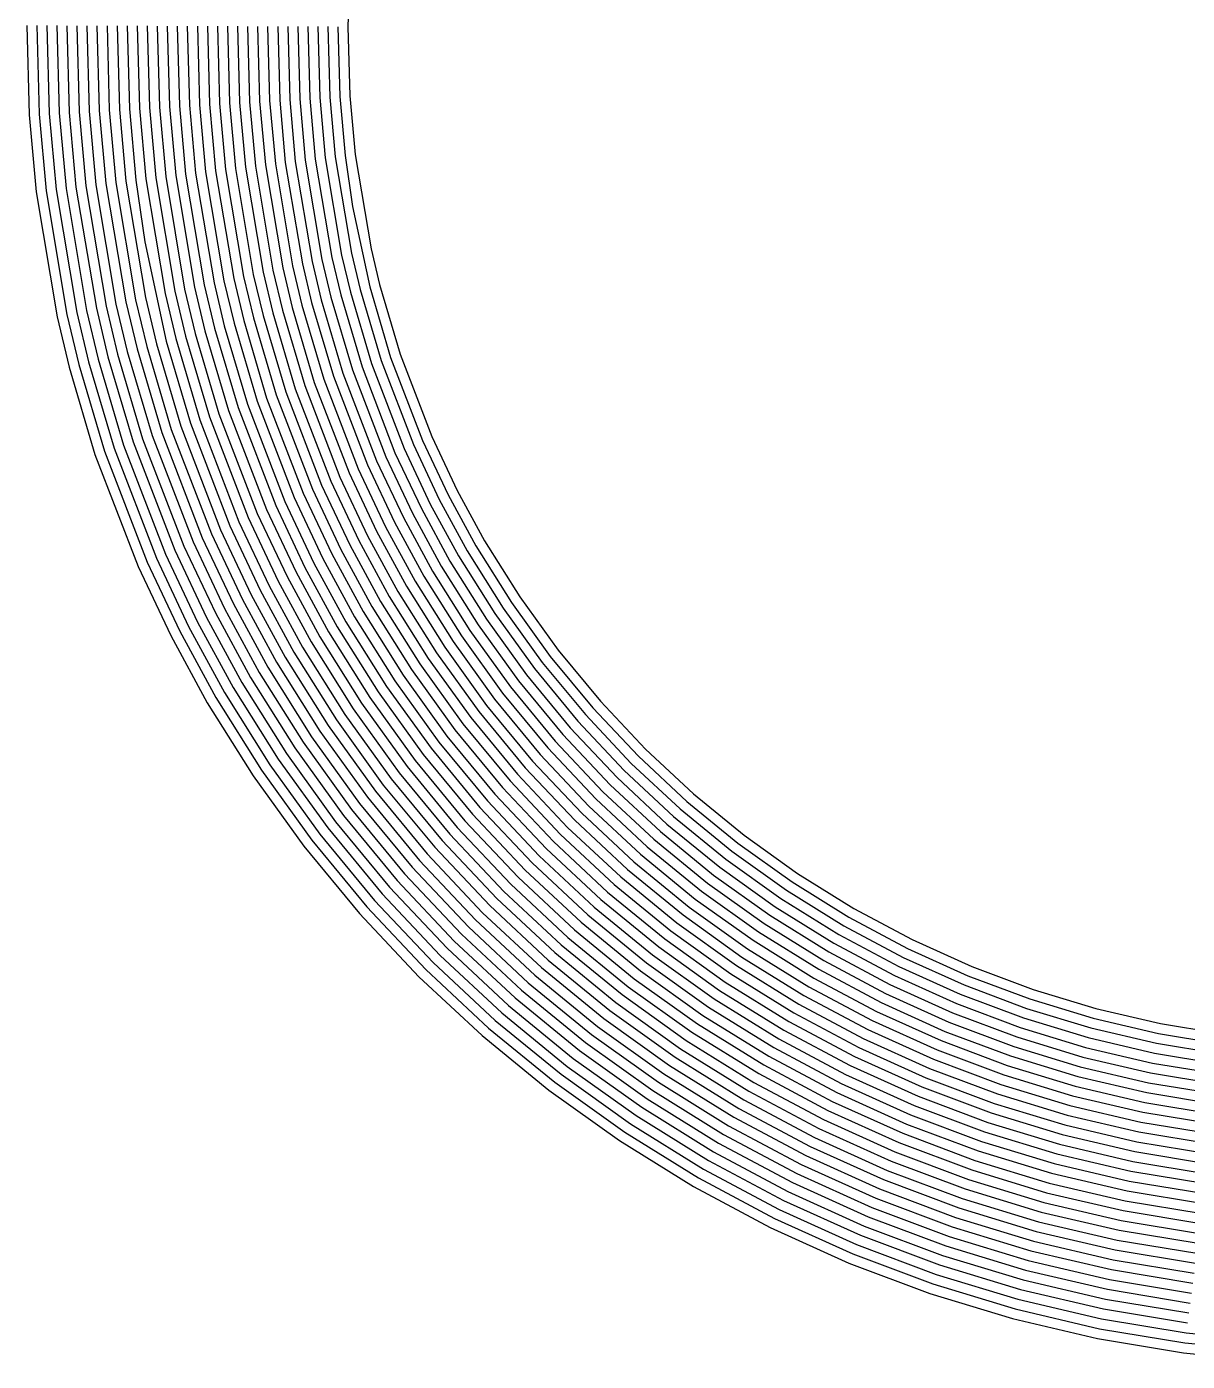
# Model space of a CAD drawing. Header units: metres. Extents: x -19 to 19, y -19.6 to 19.6.
# Drawn here: x 6.02 to 9.49, y 1.255 to 5.248 of the extents above; entities that cross this region are included whole.
import ezdxf

# ---------------------------------------------------------------- set-up
doc = ezdxf.new("R2010")
doc.units = ezdxf.units.M

msp = doc.modelspace()

# ---------------------------------------------------------------- linework, layer by layer
for p, q in [((6.986372, 5.416191, 0.624163), (6.980541, 5.247794, 0.629337)), ((6.020088, 5.251315, 0.629288), (6.027365, 4.984586, 0.637063)), ((6.050102, 5.251205, 0.62929), (6.057328, 4.986343, 0.637011)), ((6.080116, 5.251095, 0.629291), (6.087291, 4.9881, 0.636959)), ((6.110131, 5.250985, 0.629293), (6.117255, 4.989857, 0.636907)), ((6.140145, 5.250875, 0.629294), (6.147218, 4.991614, 0.636855)), ((6.170159, 5.250765, 0.629296), (6.177181, 4.993371, 0.636803)), ((6.200173, 5.250655, 0.629297), (6.207144, 4.995128, 0.63675)), ((6.230187, 5.250545, 0.629299), (6.237108, 4.996885, 0.636698)), ((6.260201, 5.250435, 0.6293), (6.267071, 4.998642, 0.636646)), ((6.290215, 5.250325, 0.629302), (6.297034, 5.000399, 0.636594)), ((6.32023, 5.250215, 0.629303), (6.326997, 5.002156, 0.636542)), ((6.350244, 5.250105, 0.629305), (6.35696, 5.003913, 0.63649)), ((6.380258, 5.249995, 0.629306), (6.386924, 5.00567, 0.636438)), ((6.410272, 5.249885, 0.629308), (6.416887, 5.007427, 0.636386)), ((6.440286, 5.249775, 0.629309), (6.44685, 5.009184, 0.636333)), ((6.4703, 5.249665, 0.629311), (6.476813, 5.010941, 0.636281)), ((6.500315, 5.249555, 0.629312), (6.506776, 5.012698, 0.636229)), ((6.530329, 5.249445, 0.629314), (6.53674, 5.014455, 0.636177)), ((6.560343, 5.249335, 0.629315), (6.566703, 5.016212, 0.636125)), ((6.590357, 5.249225, 0.629317), (6.596666, 5.017969, 0.636073)), ((6.620371, 5.249115, 0.629318), (6.626629, 5.019726, 0.636021)), ((6.650385, 5.249005, 0.62932), (6.656593, 5.021483, 0.635969)), ((6.680399, 5.248895, 0.629321), (6.686556, 5.02324, 0.635916)), ((6.710414, 5.248785, 0.629323), (6.716519, 5.024997, 0.635864)), ((6.740428, 5.248675, 0.629325), (6.746482, 5.026754, 0.635812)), ((6.770442, 5.248565, 0.629326), (6.776445, 5.028511, 0.63576)), ((6.800456, 5.248455, 0.629328), (6.806409, 5.030268, 0.635708)), ((6.83047, 5.248345, 0.629329), (6.836372, 5.032025, 0.635656)), ((6.860484, 5.248235, 0.629331), (6.866335, 5.033782, 0.635604)), ((6.890499, 5.248125, 0.629332), (6.896298, 5.035539, 0.635552)), ((6.920513, 5.248015, 0.629334), (6.926262, 5.037296, 0.635499)), ((6.950527, 5.247904, 0.629335), (6.956225, 5.039053, 0.635447)), ((6.980541, 5.247794, 0.629337), (6.986188, 5.04081, 0.635395)), ((6.836372, 5.032025, 0.635656), (6.852932, 4.848445, 0.640756)), ((6.866335, 5.033782, 0.635604), (6.882737, 4.851953, 0.640658)), ((6.896298, 5.035539, 0.635552), (6.912543, 4.85546, 0.64056)), ((6.926262, 5.037296, 0.635499), (6.942348, 4.858968, 0.640461)), ((6.956225, 5.039053, 0.635447), (6.972153, 4.862476, 0.640363)), ((6.986188, 5.04081, 0.635395), (7.001959, 4.865984, 0.640265)), ((6.147218, 4.991614, 0.636855), (6.167411, 4.767763, 0.643016)), ((6.177181, 4.993371, 0.636803), (6.197216, 4.771271, 0.642917)), ((6.207144, 4.995128, 0.63675), (6.227021, 4.774779, 0.642819)), ((6.237108, 4.996885, 0.636698), (6.256827, 4.778287, 0.642721)), ((6.267071, 4.998642, 0.636646), (6.286632, 4.781795, 0.642623)), ((6.297034, 5.000399, 0.636594), (6.316437, 4.785302, 0.642524)), ((6.326997, 5.002156, 0.636542), (6.346242, 4.78881, 0.642426)), ((6.35696, 5.003913, 0.63649), (6.376048, 4.792318, 0.642328)), ((6.386924, 5.00567, 0.636438), (6.405853, 4.795826, 0.64223)), ((6.416887, 5.007427, 0.636386), (6.435658, 4.799334, 0.642131)), ((6.44685, 5.009184, 0.636333), (6.465464, 4.802842, 0.642033)), ((6.476813, 5.010941, 0.636281), (6.495269, 4.80635, 0.641935)), ((6.506776, 5.012698, 0.636229), (6.525074, 4.809858, 0.641837)), ((6.53674, 5.014455, 0.636177), (6.554879, 4.813366, 0.641738)), ((6.566703, 5.016212, 0.636125), (6.584685, 4.816874, 0.64164)), ((6.596666, 5.017969, 0.636073), (6.61449, 4.820381, 0.641542)), ((6.626629, 5.019726, 0.636021), (6.644295, 4.823889, 0.641444)), ((6.656593, 5.021483, 0.635969), (6.674101, 4.827397, 0.641346)), ((6.686556, 5.02324, 0.635916), (6.703906, 4.830905, 0.641247)), ((6.716519, 5.024997, 0.635864), (6.733711, 4.834413, 0.641149)), ((6.746482, 5.026754, 0.635812), (6.763516, 4.837921, 0.641051)), ((6.776445, 5.028511, 0.63576), (6.793322, 4.841429, 0.640953)), ((6.806409, 5.030268, 0.635708), (6.823127, 4.844937, 0.640854)), ((6.027365, 4.984586, 0.637063), (6.04819, 4.753731, 0.643408)), ((6.057328, 4.986343, 0.637011), (6.077995, 4.757239, 0.64331)), ((6.087291, 4.9881, 0.636959), (6.1078, 4.760747, 0.643212)), ((6.117255, 4.989857, 0.636907), (6.137606, 4.764255, 0.643114)), ((6.733711, 4.834413, 0.641149), (6.785629, 4.525949, 0.649231)), ((6.763516, 4.837921, 0.641051), (6.814957, 4.532289, 0.649071)), ((6.793322, 4.841429, 0.640953), (6.844286, 4.538628, 0.64891)), ((6.823127, 4.844937, 0.640854), (6.873615, 4.544967, 0.64875)), ((6.852932, 4.848445, 0.640756), (6.902944, 4.551307, 0.648589)), ((6.882737, 4.851953, 0.640658), (6.932273, 4.557646, 0.648429)), ((6.912543, 4.85546, 0.64056), (6.961601, 4.563985, 0.648268)), ((6.942348, 4.858968, 0.640461), (6.99093, 4.570325, 0.648108)), ((6.972153, 4.862476, 0.640363), (6.994425, 4.709446, 0.644506)), ((7.001959, 4.865984, 0.640265), (7.049588, 4.583003, 0.647787)), ((6.376048, 4.792318, 0.642328), (6.433683, 4.449877, 0.651156)), ((6.405853, 4.795826, 0.64223), (6.463012, 4.456216, 0.650996)), ((6.435658, 4.799334, 0.642131), (6.492341, 4.462556, 0.650836)), ((6.465464, 4.802842, 0.642033), (6.52167, 4.468895, 0.650675)), ((6.495269, 4.80635, 0.641935), (6.550998, 4.475235, 0.650515)), ((6.525074, 4.809858, 0.641837), (6.580327, 4.481574, 0.650354)), ((6.554879, 4.813366, 0.641738), (6.609656, 4.487913, 0.650194)), ((6.584685, 4.816874, 0.64164), (6.638985, 4.494253, 0.650033)), ((6.61449, 4.820381, 0.641542), (6.668313, 4.500592, 0.649873)), ((6.644295, 4.823889, 0.641444), (6.697642, 4.506931, 0.649712)), ((6.674101, 4.827397, 0.641346), (6.726971, 4.513271, 0.649552)), ((6.703906, 4.830905, 0.641247), (6.7563, 4.51961, 0.649392)), ((6.04819, 4.753731, 0.643408), (6.111066, 4.380144, 0.652921)), ((6.077995, 4.757239, 0.64331), (6.140395, 4.386484, 0.652761)), ((6.1078, 4.760747, 0.643212), (6.169724, 4.392823, 0.652601)), ((6.137606, 4.764255, 0.643114), (6.199053, 4.399162, 0.65244)), ((6.167411, 4.767763, 0.643016), (6.228382, 4.405502, 0.65228)), ((6.197216, 4.771271, 0.642917), (6.25771, 4.411841, 0.652119)), ((6.227021, 4.774779, 0.642819), (6.287039, 4.41818, 0.651959)), ((6.256827, 4.778287, 0.642721), (6.316368, 4.42452, 0.651798)), ((6.286632, 4.781795, 0.642623), (6.345697, 4.430859, 0.651638)), ((6.316437, 4.785302, 0.642524), (6.375026, 4.437198, 0.651477)), ((6.346242, 4.78881, 0.642426), (6.373148, 4.603934, 0.647288)), ((6.994425, 4.709446, 0.644506), (7.045841, 4.469271, 0.650655)), ((6.373148, 4.603934, 0.647288), (6.436898, 4.306916, 0.654608)), ((6.932273, 4.557646, 0.648429), (6.958849, 4.446077, 0.65122)), ((6.961601, 4.563985, 0.648268), (6.987847, 4.453809, 0.651031)), ((6.99093, 4.570325, 0.648108), (7.016844, 4.46154, 0.650843)), ((7.049588, 4.583003, 0.647787), (7.074839, 4.477002, 0.650467)), ((6.726971, 4.513271, 0.649552), (6.755869, 4.391959, 0.652537)), ((6.7563, 4.51961, 0.649392), (6.784866, 4.39969, 0.652349)), ((6.785629, 4.525949, 0.649231), (6.813863, 4.407422, 0.652161)), ((6.814957, 4.532289, 0.649071), (6.84286, 4.415153, 0.651973)), ((6.844286, 4.538628, 0.64891), (6.871858, 4.422884, 0.651784)), ((6.873615, 4.544967, 0.64875), (6.900855, 4.430615, 0.651596)), ((6.902944, 4.551307, 0.648589), (6.929852, 4.438346, 0.651408)), ((6.550998, 4.475235, 0.650515), (6.581885, 4.345572, 0.653667)), ((6.580327, 4.481574, 0.650354), (6.610882, 4.353303, 0.653479)), ((6.609656, 4.487913, 0.650194), (6.639879, 4.361034, 0.65329)), ((6.638985, 4.494253, 0.650033), (6.668877, 4.368766, 0.653102)), ((6.668313, 4.500592, 0.649873), (6.697874, 4.376497, 0.652914)), ((6.697642, 4.506931, 0.649712), (6.726871, 4.384228, 0.652726)), ((7.074839, 4.477002, 0.650467), (7.136655, 4.267989, 0.655514)), ((6.375026, 4.437198, 0.651477), (6.407901, 4.299185, 0.654796)), ((6.433683, 4.449877, 0.651156), (6.465896, 4.314647, 0.65442)), ((6.463012, 4.456216, 0.650996), (6.494893, 4.322379, 0.654232)), ((6.492341, 4.462556, 0.650836), (6.52389, 4.33011, 0.654043)), ((6.52167, 4.468895, 0.650675), (6.552888, 4.337841, 0.653855)), ((6.929852, 4.438346, 0.651408), (6.994088, 4.221151, 0.656579)), ((6.958849, 4.446077, 0.65122), (7.022602, 4.230518, 0.656366)), ((6.987847, 4.453809, 0.651031), (7.051115, 4.239886, 0.656153)), ((7.016844, 4.46154, 0.650843), (7.079628, 4.249253, 0.65594)), ((7.045841, 4.469271, 0.650655), (7.108142, 4.258621, 0.655727)), ((6.169724, 4.392823, 0.652601), (6.20492, 4.245067, 0.656114)), ((6.199053, 4.399162, 0.65244), (6.233917, 4.252798, 0.655926)), ((6.228382, 4.405502, 0.65228), (6.262915, 4.260529, 0.655738)), ((6.25771, 4.411841, 0.652119), (6.291912, 4.26826, 0.655549)), ((6.287039, 4.41818, 0.651959), (6.320909, 4.275991, 0.655361)), ((6.316368, 4.42452, 0.651798), (6.349907, 4.283723, 0.655173)), ((6.345697, 4.430859, 0.651638), (6.378904, 4.291454, 0.654985)), ((6.784866, 4.39969, 0.652349), (6.851521, 4.174313, 0.657643)), ((6.813863, 4.407422, 0.652161), (6.880034, 4.183681, 0.65743)), ((6.84286, 4.415153, 0.651973), (6.908548, 4.193048, 0.657217)), ((6.871858, 4.422884, 0.651784), (6.937061, 4.202416, 0.657004)), ((6.900855, 4.430615, 0.651596), (6.965575, 4.211783, 0.656792)), ((6.111066, 4.380144, 0.652921), (6.146926, 4.229604, 0.656491)), ((6.140395, 4.386484, 0.652761), (6.175923, 4.237336, 0.656302)), ((6.610882, 4.353303, 0.653479), (6.68044, 4.118108, 0.65892)), ((6.639879, 4.361034, 0.65329), (6.708954, 4.127476, 0.658707)), ((6.668877, 4.368766, 0.653102), (6.737467, 4.136843, 0.658494)), ((6.697874, 4.376497, 0.652914), (6.765981, 4.146211, 0.658282)), ((6.726871, 4.384228, 0.652726), (6.794494, 4.155578, 0.658069)), ((6.755869, 4.391959, 0.652537), (6.823008, 4.164946, 0.657856)), ((6.465896, 4.314647, 0.65442), (6.537873, 4.071271, 0.659984)), ((6.494893, 4.322379, 0.654232), (6.566387, 4.080638, 0.659771)), ((6.52389, 4.33011, 0.654043), (6.5949, 4.090006, 0.659559)), ((6.552888, 4.337841, 0.653855), (6.623414, 4.099373, 0.659346)), ((6.581885, 4.345572, 0.653667), (6.651927, 4.108741, 0.659133)), ((6.320909, 4.275991, 0.655361), (6.395306, 4.024433, 0.661049)), ((6.349907, 4.283723, 0.655173), (6.42382, 4.0338, 0.660836)), ((6.378904, 4.291454, 0.654985), (6.452333, 4.043168, 0.660623)), ((6.407901, 4.299185, 0.654796), (6.480846, 4.052536, 0.66041)), ((6.436898, 4.306916, 0.654608), (6.50936, 4.061903, 0.660197)), ((6.175923, 4.237336, 0.656302), (6.252739, 3.977595, 0.662113)), ((6.20492, 4.245067, 0.656114), (6.281252, 3.986963, 0.6619)), ((6.233917, 4.252798, 0.655926), (6.309766, 3.99633, 0.661687)), ((6.262915, 4.260529, 0.655738), (6.338279, 4.005698, 0.661474)), ((6.291912, 4.26826, 0.655549), (6.366793, 4.015065, 0.661261)), ((7.051115, 4.239886, 0.656153), (7.148687, 3.985509, 0.661773)), ((7.079628, 4.249253, 0.65594), (7.176128, 3.997652, 0.661539)), ((7.108142, 4.258621, 0.655727), (7.20357, 4.009794, 0.661305)), ((7.136655, 4.267989, 0.655514), (7.231011, 4.021937, 0.661071)), ((6.146926, 4.229604, 0.656491), (6.224226, 3.968228, 0.662326)), ((6.908548, 4.193048, 0.657217), (7.011481, 3.924798, 0.663038)), ((6.937061, 4.202416, 0.657004), (7.038922, 3.936941, 0.662784)), ((6.965575, 4.211783, 0.656792), (7.066363, 3.949083, 0.66253)), ((6.994088, 4.221151, 0.656579), (7.093805, 3.961225, 0.662277)), ((7.022602, 4.230518, 0.656366), (7.121246, 3.973367, 0.662023)), ((6.794494, 4.155578, 0.658069), (6.901716, 3.87623, 0.664054)), ((6.823008, 4.164946, 0.657856), (6.929157, 3.888372, 0.6638)), ((6.851521, 4.174313, 0.657643), (6.956598, 3.900514, 0.663546)), ((6.880034, 4.183681, 0.65743), (6.98404, 3.912656, 0.663292)), ((6.68044, 4.118108, 0.65892), (6.791951, 3.827661, 0.665069)), ((6.708954, 4.127476, 0.658707), (6.819392, 3.839803, 0.664815)), ((6.737467, 4.136843, 0.658494), (6.846833, 3.851945, 0.664562)), ((6.765981, 4.146211, 0.658282), (6.874274, 3.864088, 0.664308)), ((6.566387, 4.080638, 0.659771), (6.682186, 3.779093, 0.666085)), ((6.5949, 4.090006, 0.659559), (6.709627, 3.791235, 0.665831)), ((6.623414, 4.099373, 0.659346), (6.737068, 3.803377, 0.665577)), ((6.651927, 4.108741, 0.659133), (6.764509, 3.815519, 0.665323)), ((6.42382, 4.0338, 0.660836), (6.544979, 3.718382, 0.667354)), ((6.452333, 4.043168, 0.660623), (6.57242, 3.730524, 0.6671)), ((6.480846, 4.052536, 0.66041), (6.599862, 3.742666, 0.666847)), ((6.50936, 4.061903, 0.660197), (6.627303, 3.754808, 0.666593)), ((6.537873, 4.071271, 0.659984), (6.654744, 3.76695, 0.666339)), ((6.309766, 3.99633, 0.661687), (6.435214, 3.669813, 0.66837)), ((6.338279, 4.005698, 0.661474), (6.462655, 3.681955, 0.668116)), ((6.366793, 4.015065, 0.661261), (6.490097, 3.694097, 0.667862)), ((6.395306, 4.024433, 0.661049), (6.517538, 3.70624, 0.667608)), ((7.176128, 3.997652, 0.661539), (7.253642, 3.833335, 0.665037)), ((7.20357, 4.009794, 0.661305), (7.280408, 3.84691, 0.664773)), ((7.231011, 4.021937, 0.661071), (7.307173, 3.860484, 0.664508)), ((6.224226, 3.968228, 0.662326), (6.35289, 3.633387, 0.669131)), ((6.252739, 3.977595, 0.662113), (6.380332, 3.645529, 0.668878)), ((6.281252, 3.986963, 0.6619), (6.407773, 3.657671, 0.668624)), ((7.093805, 3.961225, 0.662277), (7.173344, 3.792612, 0.665831)), ((7.121246, 3.973367, 0.662023), (7.20011, 3.806186, 0.665566)), ((7.148687, 3.985509, 0.661773), (7.226876, 3.819761, 0.665302)), ((7.011481, 3.924798, 0.663038), (7.093047, 3.751888, 0.666624)), ((7.038922, 3.936941, 0.662784), (7.119813, 3.765463, 0.66636)), ((7.066363, 3.949083, 0.66253), (7.146579, 3.779037, 0.666095)), ((6.901716, 3.87623, 0.664054), (6.985984, 3.697591, 0.667682)), ((6.929157, 3.888372, 0.6638), (7.01275, 3.711165, 0.667418)), ((6.956598, 3.900514, 0.663546), (7.039515, 3.72474, 0.667153)), ((6.98404, 3.912656, 0.663292), (7.066281, 3.738314, 0.666889)), ((6.819392, 3.839803, 0.664815), (6.905686, 3.656867, 0.668476)), ((6.846833, 3.851945, 0.664562), (6.932452, 3.670442, 0.668211)), ((6.874274, 3.864088, 0.664308), (6.959218, 3.684016, 0.667947)), ((7.253642, 3.833335, 0.665037), (7.337294, 3.679575, 0.668112)), ((7.280408, 3.84691, 0.664773), (7.363209, 3.694714, 0.667835)), ((7.307173, 3.860484, 0.664508), (7.389124, 3.709852, 0.667559)), ((6.737068, 3.803377, 0.665577), (6.825389, 3.616144, 0.669269)), ((6.764509, 3.815519, 0.665323), (6.852155, 3.629718, 0.669005)), ((6.791951, 3.827661, 0.665069), (6.878921, 3.643293, 0.66874)), ((7.20011, 3.806186, 0.665566), (7.285464, 3.649299, 0.668665)), ((7.226876, 3.819761, 0.665302), (7.311379, 3.664437, 0.668389)), ((6.627303, 3.754808, 0.666593), (6.718326, 3.561846, 0.670327)), ((6.654744, 3.76695, 0.666339), (6.745092, 3.57542, 0.670062)), ((6.682186, 3.779093, 0.666085), (6.771858, 3.588995, 0.669798)), ((6.709627, 3.791235, 0.665831), (6.798623, 3.602569, 0.669533)), ((7.119813, 3.765463, 0.66636), (7.207718, 3.603884, 0.669496)), ((7.146579, 3.779037, 0.666095), (7.233633, 3.619022, 0.669219)), ((7.173344, 3.792612, 0.665831), (7.259548, 3.634161, 0.668942)), ((6.544979, 3.718382, 0.667354), (6.638029, 3.521122, 0.67112)), ((6.57242, 3.730524, 0.6671), (6.664794, 3.534697, 0.670856)), ((6.599862, 3.742666, 0.666847), (6.69156, 3.548271, 0.670591)), ((7.039515, 3.72474, 0.667153), (7.129973, 3.558469, 0.670326)), ((7.066281, 3.738314, 0.666889), (7.155888, 3.573607, 0.670049)), ((7.093047, 3.751888, 0.666624), (7.181803, 3.588746, 0.669772)), ((6.462655, 3.681955, 0.668116), (6.557731, 3.480399, 0.671914)), ((6.490097, 3.694097, 0.667862), (6.584497, 3.493973, 0.671649)), ((6.517538, 3.70624, 0.667608), (6.611263, 3.507548, 0.671385)), ((6.959218, 3.684016, 0.667947), (7.052227, 3.513054, 0.671156)), ((6.985984, 3.697591, 0.667682), (7.078142, 3.528192, 0.670879)), ((7.01275, 3.711165, 0.667418), (7.104057, 3.543331, 0.670602)), ((7.337294, 3.679575, 0.668112), (7.444238, 3.508776, 0.671352)), ((7.363209, 3.694714, 0.667835), (7.469148, 3.525519, 0.671068)), ((7.389124, 3.709852, 0.667559), (7.494058, 3.542263, 0.670784)), ((6.35289, 3.633387, 0.669131), (6.450668, 3.426101, 0.672972)), ((6.380332, 3.645529, 0.668878), (6.477434, 3.439675, 0.672707)), ((6.407773, 3.657671, 0.668624), (6.5042, 3.45325, 0.672443)), ((6.435214, 3.669813, 0.66837), (6.530965, 3.466824, 0.672178)), ((6.878921, 3.643293, 0.66874), (6.974481, 3.467639, 0.671986)), ((6.905686, 3.656867, 0.668476), (7.000397, 3.482777, 0.671709)), ((6.932452, 3.670442, 0.668211), (7.026312, 3.497916, 0.671433)), ((7.259548, 3.634161, 0.668942), (7.369507, 3.458544, 0.672203)), ((7.285464, 3.649299, 0.668665), (7.394417, 3.475288, 0.671919)), ((7.311379, 3.664437, 0.668389), (7.419327, 3.492032, 0.671635)), ((6.798623, 3.602569, 0.669533), (6.896736, 3.422224, 0.672816)), ((6.825389, 3.616144, 0.669269), (6.922651, 3.437362, 0.672539)), ((6.852155, 3.629718, 0.669005), (6.948566, 3.452501, 0.672263)), ((7.207718, 3.603884, 0.669496), (7.319686, 3.425057, 0.67277)), ((7.233633, 3.619022, 0.669219), (7.344597, 3.441801, 0.672486)), ((6.718326, 3.561846, 0.670327), (6.81899, 3.376809, 0.673646)), ((6.745092, 3.57542, 0.670062), (6.844905, 3.391948, 0.673369)), ((6.771858, 3.588995, 0.669798), (6.870821, 3.407086, 0.673093)), ((7.129973, 3.558469, 0.670326), (7.244956, 3.374826, 0.673621)), ((7.155888, 3.573607, 0.670049), (7.269866, 3.391569, 0.673337)), ((7.181803, 3.588746, 0.669772), (7.294776, 3.408313, 0.673054)), ((6.638029, 3.521122, 0.67112), (6.741245, 3.331394, 0.674476)), ((6.664794, 3.534697, 0.670856), (6.76716, 3.346533, 0.6742)), ((6.69156, 3.548271, 0.670591), (6.793075, 3.361671, 0.673923)), ((7.078142, 3.528192, 0.670879), (7.195135, 3.341338, 0.674189)), ((7.104057, 3.543331, 0.670602), (7.220045, 3.358082, 0.673905)), ((7.469148, 3.525519, 0.671068), (7.585441, 3.364154, 0.673947)), ((7.494058, 3.542263, 0.670784), (7.609206, 3.382486, 0.673659)), ((6.557731, 3.480399, 0.671914), (6.663499, 3.285979, 0.675306)), ((6.584497, 3.493973, 0.671649), (6.689414, 3.301118, 0.67503)), ((6.611263, 3.507548, 0.671385), (6.71533, 3.316256, 0.674753)), ((7.000397, 3.482777, 0.671709), (7.120405, 3.291107, 0.67504)), ((7.026312, 3.497916, 0.671433), (7.145315, 3.307851, 0.674756)), ((7.052227, 3.513054, 0.671156), (7.170225, 3.324594, 0.674472)), ((7.394417, 3.475288, 0.671919), (7.514143, 3.309157, 0.674811)), ((7.419327, 3.492032, 0.671635), (7.537909, 3.327489, 0.674523)), ((7.444238, 3.508776, 0.671352), (7.561675, 3.345821, 0.674235)), ((6.477434, 3.439675, 0.672707), (6.585754, 3.240564, 0.676137)), ((6.5042, 3.45325, 0.672443), (6.611669, 3.255703, 0.67586)), ((6.530965, 3.466824, 0.672178), (6.637584, 3.270841, 0.675583)), ((6.922651, 3.437362, 0.672539), (7.045674, 3.240876, 0.675891)), ((6.948566, 3.452501, 0.672263), (7.070584, 3.257619, 0.675607)), ((6.974481, 3.467639, 0.671986), (7.095494, 3.274363, 0.675323)), ((7.344597, 3.441801, 0.672486), (7.466612, 3.272493, 0.675387)), ((7.369507, 3.458544, 0.672203), (7.490378, 3.290825, 0.675099)), ((6.450668, 3.426101, 0.672972), (6.559838, 3.225426, 0.676413)), ((6.870821, 3.407086, 0.673093), (6.995853, 3.207388, 0.676458)), ((6.896736, 3.422224, 0.672816), (7.020764, 3.224132, 0.676174)), ((7.294776, 3.408313, 0.673054), (7.41908, 3.235828, 0.675963)), ((7.319686, 3.425057, 0.67277), (7.442846, 3.254161, 0.675675)), ((6.793075, 3.361671, 0.673923), (6.921123, 3.157157, 0.677309)), ((6.81899, 3.376809, 0.673646), (6.946033, 3.173901, 0.677025)), ((6.844905, 3.391948, 0.673369), (6.970943, 3.190644, 0.676742)), ((7.220045, 3.358082, 0.673905), (7.347783, 3.180832, 0.676827)), ((7.244956, 3.374826, 0.673621), (7.371549, 3.199164, 0.676539)), ((7.269866, 3.391569, 0.673337), (7.395315, 3.217496, 0.676251)), ((7.585441, 3.364154, 0.673947), (7.712862, 3.209724, 0.676543)), ((7.609206, 3.382486, 0.673659), (7.735379, 3.22957, 0.676255)), ((6.71533, 3.316256, 0.674753), (6.846392, 3.106926, 0.67816)), ((6.741245, 3.331394, 0.674476), (6.871302, 3.123669, 0.677876)), ((6.76716, 3.346533, 0.6742), (6.896212, 3.140413, 0.677593)), ((7.170225, 3.324594, 0.674472), (7.300251, 3.144167, 0.677403)), ((7.195135, 3.341338, 0.674189), (7.324017, 3.1625, 0.677115)), ((7.537909, 3.327489, 0.674523), (7.667828, 3.170032, 0.677119)), ((7.561675, 3.345821, 0.674235), (7.690345, 3.189878, 0.676831)), ((6.663499, 3.285979, 0.675306), (6.796572, 3.073438, 0.678728)), ((6.689414, 3.301118, 0.67503), (6.821482, 3.090182, 0.678444)), ((7.095494, 3.274363, 0.675323), (7.228954, 3.089171, 0.678267)), ((7.120405, 3.291107, 0.67504), (7.25272, 3.107503, 0.677979)), ((7.145315, 3.307851, 0.674756), (7.276486, 3.125835, 0.677691)), ((7.490378, 3.290825, 0.675099), (7.622794, 3.130341, 0.677696)), ((7.514143, 3.309157, 0.674811), (7.645311, 3.150187, 0.677407)), ((6.585754, 3.240564, 0.676137), (6.721841, 3.023207, 0.679579)), ((6.611669, 3.255703, 0.67586), (6.746751, 3.039951, 0.679295)), ((6.637584, 3.270841, 0.675583), (6.771661, 3.056695, 0.679011)), ((7.045674, 3.240876, 0.675891), (7.181423, 3.052507, 0.678843)), ((7.070584, 3.257619, 0.675607), (7.205188, 3.070839, 0.678555)), ((7.41908, 3.235828, 0.675963), (7.555243, 3.070803, 0.67856)), ((7.442846, 3.254161, 0.675675), (7.57776, 3.090649, 0.678272)), ((7.466612, 3.272493, 0.675387), (7.600277, 3.110495, 0.677984)), ((6.559838, 3.225426, 0.676413), (6.696931, 3.006463, 0.679862)), ((6.995853, 3.207388, 0.676458), (7.133891, 3.015842, 0.67942)), ((7.020764, 3.224132, 0.676174), (7.157657, 3.034174, 0.679131)), ((7.371549, 3.199164, 0.676539), (7.510209, 3.031111, 0.679137)), ((7.395315, 3.217496, 0.676251), (7.532726, 3.050957, 0.678848)), ((7.712862, 3.209724, 0.676543), (7.849035, 3.065075, 0.678844)), ((7.735379, 3.22957, 0.676255), (7.870211, 3.086346, 0.678559)), ((6.921123, 3.157157, 0.677309), (7.062594, 2.960846, 0.680284)), ((6.946033, 3.173901, 0.677025), (7.08636, 2.979178, 0.679996)), ((6.970943, 3.190644, 0.676742), (7.110125, 2.99751, 0.679708)), ((7.324017, 3.1625, 0.677115), (7.465174, 2.991419, 0.679713)), ((7.347783, 3.180832, 0.676827), (7.487691, 3.011265, 0.679425)), ((7.667828, 3.170032, 0.677119), (7.806683, 3.022533, 0.679414)), ((7.690345, 3.189878, 0.676831), (7.827859, 3.043804, 0.679129)), ((6.871302, 3.123669, 0.677876), (7.015062, 2.924181, 0.68086)), ((6.896212, 3.140413, 0.677593), (7.038828, 2.942514, 0.680572)), ((7.276486, 3.125835, 0.677691), (7.42014, 2.951727, 0.68029)), ((7.300251, 3.144167, 0.677403), (7.442657, 2.971573, 0.680001)), ((7.622794, 3.130341, 0.677696), (7.76433, 2.979992, 0.679983)), ((7.645311, 3.150187, 0.677407), (7.785506, 3.001263, 0.679698)), ((6.821482, 3.090182, 0.678444), (6.967531, 2.887517, 0.681436)), ((6.846392, 3.106926, 0.67816), (6.991297, 2.905849, 0.681148)), ((7.228954, 3.089171, 0.678267), (7.375106, 2.912036, 0.680866)), ((7.25272, 3.107503, 0.677979), (7.397623, 2.931882, 0.680578)), ((7.57776, 3.090649, 0.678272), (7.721978, 2.937451, 0.680552)), ((7.600277, 3.110495, 0.677984), (7.743154, 2.958721, 0.680268)), ((7.870211, 3.086346, 0.678559), (8.013431, 2.952772, 0.680565)), ((6.746751, 3.039951, 0.679295), (6.896233, 2.832521, 0.6823)), ((6.771661, 3.056695, 0.679011), (6.919999, 2.850853, 0.682012)), ((6.796572, 3.073438, 0.678728), (6.943765, 2.869185, 0.681724)), ((7.181423, 3.052507, 0.678843), (7.330072, 2.872344, 0.681442)), ((7.205188, 3.070839, 0.678555), (7.352589, 2.89219, 0.681154)), ((7.532726, 3.050957, 0.678848), (7.679626, 2.894909, 0.681122)), ((7.555243, 3.070803, 0.67856), (7.700802, 2.91618, 0.680837)), ((7.827859, 3.043804, 0.679129), (7.97393, 2.907572, 0.681124)), ((7.849035, 3.065075, 0.678844), (7.993681, 2.930172, 0.680844)), ((6.696931, 3.006463, 0.679862), (6.848702, 2.795856, 0.682876)), ((6.721841, 3.023207, 0.679579), (6.872468, 2.814188, 0.682588)), ((7.110125, 2.99751, 0.679708), (7.262521, 2.812806, 0.682307)), ((7.133891, 3.015842, 0.67942), (7.285038, 2.832652, 0.682019)), ((7.157657, 3.034174, 0.679131), (7.307555, 2.852498, 0.681731)), ((7.487691, 3.011265, 0.679425), (7.637274, 2.852368, 0.681691)), ((7.510209, 3.031111, 0.679137), (7.65845, 2.873639, 0.681407)), ((7.785506, 3.001263, 0.679698), (7.934428, 2.862371, 0.681682)), ((7.806683, 3.022533, 0.679414), (7.954179, 2.884971, 0.681403)), ((7.062594, 2.960846, 0.680284), (7.217487, 2.773114, 0.682883)), ((7.08636, 2.979178, 0.679996), (7.240004, 2.79296, 0.682595)), ((7.442657, 2.971573, 0.680001), (7.594921, 2.809827, 0.682261)), ((7.465174, 2.991419, 0.679713), (7.616097, 2.831097, 0.681976)), ((7.743154, 2.958721, 0.680268), (7.894926, 2.817171, 0.682241)), ((7.76433, 2.979992, 0.679983), (7.914677, 2.839771, 0.681961)), ((7.015062, 2.924181, 0.68086), (7.172452, 2.733422, 0.68346)), ((7.038828, 2.942514, 0.680572), (7.194969, 2.753268, 0.683172)), ((7.397623, 2.931882, 0.680578), (7.552569, 2.767285, 0.68283)), ((7.42014, 2.951727, 0.68029), (7.573745, 2.788556, 0.682545)), ((7.700802, 2.91618, 0.680837), (7.855424, 2.77197, 0.682799)), ((7.721978, 2.937451, 0.680552), (7.875175, 2.79457, 0.68252)), ((7.993681, 2.930172, 0.680844), (8.146765, 2.804928, 0.682595)), ((8.013431, 2.952772, 0.680565), (8.165007, 2.828763, 0.682324)), ((6.967531, 2.887517, 0.681436), (7.127418, 2.693731, 0.684036)), ((6.991297, 2.905849, 0.681148), (7.149935, 2.713577, 0.683748)), ((7.352589, 2.89219, 0.681154), (7.510217, 2.724744, 0.6834)), ((7.375106, 2.912036, 0.680866), (7.531393, 2.746014, 0.683115)), ((7.679626, 2.894909, 0.681122), (7.835674, 2.74937, 0.683078)), ((7.954179, 2.884971, 0.681403), (8.11028, 2.757259, 0.683139)), ((7.97393, 2.907572, 0.681124), (8.128522, 2.781094, 0.682867)), ((6.919999, 2.850853, 0.682012), (7.082384, 2.654039, 0.684613)), ((6.943765, 2.869185, 0.681724), (7.104901, 2.673885, 0.684325)), ((7.307555, 2.852498, 0.681731), (7.467865, 2.682202, 0.683969)), ((7.330072, 2.872344, 0.681442), (7.489041, 2.703473, 0.683684)), ((7.637274, 2.852368, 0.681691), (7.796172, 2.704169, 0.683637)), ((7.65845, 2.873639, 0.681407), (7.815923, 2.72677, 0.683358)), ((7.914677, 2.839771, 0.681961), (8.073795, 2.70959, 0.683682)), ((7.934428, 2.862371, 0.681682), (8.092037, 2.733425, 0.68341)), ((6.848702, 2.795856, 0.682876), (7.014833, 2.594501, 0.685477)), ((6.872468, 2.814188, 0.682588), (7.03735, 2.614347, 0.685189)), ((6.896233, 2.832521, 0.6823), (7.059867, 2.634193, 0.684901)), ((7.262521, 2.812806, 0.682307), (7.425512, 2.639661, 0.684538)), ((7.285038, 2.832652, 0.682019), (7.446688, 2.660932, 0.684254)), ((7.594921, 2.809827, 0.682261), (7.75667, 2.658969, 0.684195)), ((7.616097, 2.831097, 0.681976), (7.776421, 2.681569, 0.683916)), ((7.894926, 2.817171, 0.682241), (8.055552, 2.685755, 0.683953)), ((8.146765, 2.804928, 0.682595), (8.308348, 2.689404, 0.684121)), ((8.165007, 2.828763, 0.682324), (8.324999, 2.714376, 0.683859)), ((7.217487, 2.773114, 0.682883), (7.38316, 2.59712, 0.685108)), ((7.240004, 2.79296, 0.682595), (7.404336, 2.61839, 0.684823)), ((7.552569, 2.767285, 0.68283), (7.717168, 2.613768, 0.684754)), ((7.573745, 2.788556, 0.682545), (7.736919, 2.636368, 0.684475)), ((7.855424, 2.77197, 0.682799), (8.019067, 2.638086, 0.684497)), ((7.875175, 2.79457, 0.68252), (8.03731, 2.661921, 0.684225)), ((8.11028, 2.757259, 0.683139), (8.275046, 2.639458, 0.684646)), ((8.128522, 2.781094, 0.682867), (8.291697, 2.664431, 0.684384)), ((7.172452, 2.733422, 0.68346), (7.340808, 2.554578, 0.685677)), ((7.194969, 2.753268, 0.683172), (7.361984, 2.575849, 0.685393)), ((7.510217, 2.724744, 0.6834), (7.677667, 2.568568, 0.685312)), ((7.531393, 2.746014, 0.683115), (7.697417, 2.591168, 0.685033)), ((7.815923, 2.72677, 0.683358), (7.982582, 2.590417, 0.68504)), ((7.835674, 2.74937, 0.683078), (8.000825, 2.614252, 0.684768)), ((8.092037, 2.733425, 0.68341), (8.258395, 2.614485, 0.684908)), ((7.127418, 2.693731, 0.684036), (7.298456, 2.512037, 0.686247)), ((7.149935, 2.713577, 0.683748), (7.319632, 2.533307, 0.685962)), ((7.467865, 2.682202, 0.683969), (7.638165, 2.523367, 0.685871)), ((7.489041, 2.703473, 0.683684), (7.657916, 2.545967, 0.685592)), ((7.776421, 2.681569, 0.683916), (7.946097, 2.542748, 0.685583)), ((7.796172, 2.704169, 0.683637), (7.96434, 2.566582, 0.685311)), ((8.055552, 2.685755, 0.683953), (8.225094, 2.564539, 0.685432)), ((8.073795, 2.70959, 0.683682), (8.241745, 2.589512, 0.68517)), ((8.308348, 2.689404, 0.684121), (8.478468, 2.583855, 0.68544)), ((8.324999, 2.714376, 0.683859), (8.493451, 2.609863, 0.685188)), ((7.082384, 2.654039, 0.684613), (7.256103, 2.469495, 0.686816)), ((7.104901, 2.673885, 0.684325), (7.277279, 2.490766, 0.686531)), ((7.425512, 2.639661, 0.684538), (7.598663, 2.478167, 0.686429)), ((7.446688, 2.660932, 0.684254), (7.618414, 2.500767, 0.68615)), ((7.736919, 2.636368, 0.684475), (7.909612, 2.495079, 0.686126)), ((7.75667, 2.658969, 0.684195), (7.927854, 2.518913, 0.685854)), ((8.019067, 2.638086, 0.684497), (8.191792, 2.514593, 0.685957)), ((8.03731, 2.661921, 0.684225), (8.208443, 2.539566, 0.685695)), ((8.275046, 2.639458, 0.684646), (8.448502, 2.531839, 0.685943)), ((8.291697, 2.664431, 0.684384), (8.463485, 2.557847, 0.685692)), ((7.03735, 2.614347, 0.685189), (7.213751, 2.426954, 0.687386)), ((7.059867, 2.634193, 0.684901), (7.234927, 2.448225, 0.687101)), ((7.38316, 2.59712, 0.685108), (7.559161, 2.432966, 0.686988)), ((7.404336, 2.61839, 0.684823), (7.578912, 2.455566, 0.686709)), ((7.717168, 2.613768, 0.684754), (7.891369, 2.471244, 0.686398)), ((8.000825, 2.614252, 0.684768), (8.175141, 2.48962, 0.686219)), ((8.258395, 2.614485, 0.684908), (8.433519, 2.505832, 0.686195)), ((8.493451, 2.609863, 0.685188), (8.667258, 2.517175, 0.686292)), ((7.014833, 2.594501, 0.685477), (7.192575, 2.405683, 0.68767)), ((7.361984, 2.575849, 0.685393), (7.53941, 2.410366, 0.687267)), ((7.677667, 2.568568, 0.685312), (7.854884, 2.423575, 0.686941)), ((7.697417, 2.591168, 0.685033), (7.873127, 2.447409, 0.686669)), ((7.96434, 2.566582, 0.685311), (8.14184, 2.439675, 0.686743)), ((7.982582, 2.590417, 0.68504), (8.158491, 2.464648, 0.686481)), ((8.225094, 2.564539, 0.685432), (8.403552, 2.453816, 0.686698)), ((8.241745, 2.589512, 0.68517), (8.418536, 2.479824, 0.686447)), ((8.463485, 2.557847, 0.685692), (8.640747, 2.463317, 0.686775)), ((8.478468, 2.583855, 0.68544), (8.654003, 2.490246, 0.686533)), ((7.319632, 2.533307, 0.685962), (7.499909, 2.365165, 0.687826)), ((7.340808, 2.554578, 0.685677), (7.519659, 2.387766, 0.687546)), ((7.638165, 2.523367, 0.685871), (7.818399, 2.375906, 0.687484)), ((7.657916, 2.545967, 0.685592), (7.836642, 2.39974, 0.687212)), ((7.927854, 2.518913, 0.685854), (8.108538, 2.389729, 0.687268)), ((7.946097, 2.542748, 0.685583), (8.125189, 2.414702, 0.687006)), ((8.208443, 2.539566, 0.685695), (8.388569, 2.427808, 0.68695)), ((8.448502, 2.531839, 0.685943), (8.627492, 2.436387, 0.687016)), ((8.667258, 2.517175, 0.686292), (8.84576, 2.436425, 0.68721)), ((7.277279, 2.490766, 0.686531), (7.460407, 2.319965, 0.688384)), ((7.298456, 2.512037, 0.686247), (7.480158, 2.342565, 0.688105)), ((7.598663, 2.478167, 0.686429), (7.781914, 2.328236, 0.688027)), ((7.618414, 2.500767, 0.68615), (7.800157, 2.352071, 0.687756)), ((7.909612, 2.495079, 0.686126), (8.091887, 2.364756, 0.68753)), ((8.175141, 2.48962, 0.686219), (8.358603, 2.375793, 0.687454)), ((8.191792, 2.514593, 0.685957), (8.373586, 2.4018, 0.687202)), ((8.418536, 2.479824, 0.686447), (8.600981, 2.382529, 0.687499)), ((8.433519, 2.505832, 0.686195), (8.614236, 2.409458, 0.687257)), ((8.654003, 2.490246, 0.686533), (8.834282, 2.408692, 0.687441)), ((7.234927, 2.448225, 0.687101), (7.420905, 2.274764, 0.688943)), ((7.256103, 2.469495, 0.686816), (7.440656, 2.297364, 0.688663)), ((7.578912, 2.455566, 0.686709), (7.763672, 2.304402, 0.688299)), ((7.873127, 2.447409, 0.686669), (8.058586, 2.31481, 0.688055)), ((7.891369, 2.471244, 0.686398), (8.075237, 2.339783, 0.687792)), ((8.14184, 2.439675, 0.686743), (8.328637, 2.323777, 0.687957)), ((8.158491, 2.464648, 0.686481), (8.34362, 2.349785, 0.687705)), ((8.403552, 2.453816, 0.686698), (8.587726, 2.355599, 0.68774)), ((8.627492, 2.436387, 0.687016), (8.811325, 2.353225, 0.687903)), ((8.640747, 2.463317, 0.686775), (8.822804, 2.380959, 0.687672)), ((8.84576, 2.436425, 0.68721), (9.028976, 2.367475, 0.68796)), ((7.192575, 2.405683, 0.68767), (7.381403, 2.229564, 0.689501)), ((7.213751, 2.426954, 0.687386), (7.401154, 2.252164, 0.689222)), ((7.53941, 2.410366, 0.687267), (7.727187, 2.256733, 0.688842)), ((7.559161, 2.432966, 0.686988), (7.745429, 2.280567, 0.68857)), ((7.836642, 2.39974, 0.687212), (8.025284, 2.264865, 0.688579)), ((7.854884, 2.423575, 0.686941), (8.041935, 2.289837, 0.688317)), ((8.125189, 2.414702, 0.687006), (8.313653, 2.297769, 0.688209)), ((8.373586, 2.4018, 0.687202), (8.561215, 2.301741, 0.688223)), ((8.388569, 2.427808, 0.68695), (8.57447, 2.32867, 0.687982)), ((8.614236, 2.409458, 0.687257), (8.799847, 2.325492, 0.688134)), ((8.834282, 2.408692, 0.687441), (9.019321, 2.339055, 0.688181)), ((7.499909, 2.365165, 0.687826), (7.690701, 2.209063, 0.689385)), ((7.519659, 2.387766, 0.687546), (7.708944, 2.232898, 0.689113)), ((7.818399, 2.375906, 0.687484), (8.008634, 2.239892, 0.688841)), ((8.091887, 2.364756, 0.68753), (8.283687, 2.245754, 0.688712)), ((8.108538, 2.389729, 0.687268), (8.29867, 2.271762, 0.68846)), ((8.358603, 2.375793, 0.687454), (8.547959, 2.274811, 0.688465)), ((8.600981, 2.382529, 0.687499), (8.788369, 2.297758, 0.688366)), ((8.822804, 2.380959, 0.687672), (9.009667, 2.310635, 0.688403)), ((9.028976, 2.367475, 0.68796), (9.216924, 2.310376, 0.688557)), ((7.460407, 2.319965, 0.688384), (7.654216, 2.161394, 0.689928)), ((7.480158, 2.342565, 0.688105), (7.672459, 2.185229, 0.689657)), ((7.781914, 2.328236, 0.688027), (7.975332, 2.189946, 0.689366)), ((7.800157, 2.352071, 0.687756), (7.991983, 2.214919, 0.689103)), ((8.075237, 2.339783, 0.687792), (8.268704, 2.219746, 0.688964)), ((8.328637, 2.323777, 0.687957), (8.521448, 2.220953, 0.688948)), ((8.34362, 2.349785, 0.687705), (8.534704, 2.247882, 0.688706)), ((8.57447, 2.32867, 0.687982), (8.765412, 2.242291, 0.688828)), ((8.587726, 2.355599, 0.68774), (8.77689, 2.270025, 0.688597)), ((8.799847, 2.325492, 0.688134), (8.990359, 2.253795, 0.688846)), ((8.811325, 2.353225, 0.687903), (9.000013, 2.282215, 0.688625)), ((9.019321, 2.339055, 0.688181), (9.209141, 2.281387, 0.68877)), ((7.440656, 2.297364, 0.688663), (7.635974, 2.13756, 0.6902)), ((7.745429, 2.280567, 0.68857), (7.94203, 2.14, 0.68989)), ((7.763672, 2.304402, 0.688299), (7.958681, 2.164973, 0.689628)), ((8.041935, 2.289837, 0.688317), (8.238738, 2.167731, 0.689467)), ((8.058586, 2.31481, 0.688055), (8.253721, 2.193738, 0.689216)), ((8.313653, 2.297769, 0.688209), (8.508193, 2.194023, 0.689189)), ((8.561215, 2.301741, 0.688223), (8.753934, 2.214558, 0.689059)), ((8.788369, 2.297758, 0.688366), (8.980705, 2.225375, 0.689068)), ((9.000013, 2.282215, 0.688625), (9.193575, 2.22341, 0.689196)), ((9.009667, 2.310635, 0.688403), (9.201358, 2.252398, 0.688983)), ((9.209141, 2.281387, 0.68877), (9.403922, 2.235863, 0.689211)), ((9.216924, 2.310376, 0.688557), (9.409792, 2.265298, 0.689005)), ((7.401154, 2.252164, 0.689222), (7.599489, 2.089891, 0.690743)), ((7.420905, 2.274764, 0.688943), (7.617731, 2.113725, 0.690471)), ((7.727187, 2.256733, 0.688842), (7.92538, 2.115027, 0.690152)), ((8.008634, 2.239892, 0.688841), (8.208771, 2.115715, 0.689971)), ((8.025284, 2.264865, 0.688579), (8.223754, 2.141723, 0.689719)), ((8.283687, 2.245754, 0.688712), (8.481682, 2.140165, 0.689672)), ((8.29867, 2.271762, 0.68846), (8.494938, 2.167094, 0.689431)), ((8.534704, 2.247882, 0.688706), (8.730977, 2.159091, 0.689522)), ((8.547959, 2.274811, 0.688465), (8.742455, 2.186825, 0.689291)), ((8.765412, 2.242291, 0.688828), (8.961396, 2.168535, 0.689511)), ((8.77689, 2.270025, 0.688597), (8.97105, 2.196955, 0.689289)), ((8.990359, 2.253795, 0.688846), (9.185793, 2.194421, 0.689409)), ((9.201358, 2.252398, 0.688983), (9.398052, 2.206427, 0.689418)), ((9.409792, 2.265298, 0.689005), (9.604978, 2.232987, 0.689317)), ((7.381403, 2.229564, 0.689501), (7.581246, 2.066056, 0.691015)), ((7.690701, 2.209063, 0.689385), (7.892078, 2.065081, 0.690677)), ((7.708944, 2.232898, 0.689113), (7.908729, 2.090054, 0.690414)), ((7.991983, 2.214919, 0.689103), (8.193788, 2.089707, 0.690222)), ((8.268704, 2.219746, 0.688964), (8.468427, 2.113235, 0.689913)), ((8.521448, 2.220953, 0.688948), (8.719499, 2.131358, 0.689753)), ((8.753934, 2.214558, 0.689059), (8.951742, 2.140115, 0.689733)), ((8.97105, 2.196955, 0.689289), (9.170227, 2.136443, 0.689835)), ((8.980705, 2.225375, 0.689068), (9.17801, 2.165432, 0.689622)), ((9.193575, 2.22341, 0.689196), (9.392182, 2.176991, 0.689624)), ((9.398052, 2.206427, 0.689418), (9.597118, 2.173473, 0.689719)), ((9.403922, 2.235863, 0.689211), (9.601048, 2.20323, 0.689518)), ((7.654216, 2.161394, 0.689928), (7.858776, 2.015136, 0.691201)), ((7.672459, 2.185229, 0.689657), (7.875427, 2.040109, 0.690939)), ((7.958681, 2.164973, 0.689628), (8.163822, 2.037692, 0.690726)), ((7.975332, 2.189946, 0.689366), (8.178805, 2.063699, 0.690474)), ((8.238738, 2.167731, 0.689467), (8.441916, 2.059377, 0.690396)), ((8.253721, 2.193738, 0.689216), (8.455171, 2.086306, 0.690155)), ((8.494938, 2.167094, 0.689431), (8.696542, 2.075891, 0.690215)), ((8.508193, 2.194023, 0.689189), (8.70802, 2.103624, 0.689984)), ((8.730977, 2.159091, 0.689522), (8.932434, 2.083275, 0.690176)), ((8.742455, 2.186825, 0.689291), (8.942088, 2.111695, 0.689954)), ((8.961396, 2.168535, 0.689511), (9.162444, 2.107455, 0.690049)), ((9.17801, 2.165432, 0.689622), (9.380442, 2.118119, 0.690036)), ((9.185793, 2.194421, 0.689409), (9.386312, 2.147555, 0.68983)), ((9.392182, 2.176991, 0.689624), (9.593188, 2.143716, 0.689919)), ((7.635974, 2.13756, 0.6902), (7.842126, 1.990163, 0.691463)), ((7.94203, 2.14, 0.68989), (8.148838, 2.011684, 0.690978)), ((8.223754, 2.141723, 0.689719), (8.42866, 2.032447, 0.690638)), ((8.481682, 2.140165, 0.689672), (8.685063, 2.048158, 0.690447)), ((8.719499, 2.131358, 0.689753), (8.922779, 2.054855, 0.690398)), ((8.951742, 2.140115, 0.689733), (9.154662, 2.078466, 0.690262)), ((9.170227, 2.136443, 0.689835), (9.374571, 2.088684, 0.690242)), ((9.380442, 2.118119, 0.690036), (9.585329, 2.084202, 0.690321)), ((9.386312, 2.147555, 0.68983), (9.589259, 2.113959, 0.69012)), ((7.599489, 2.089891, 0.690743), (7.808824, 1.940217, 0.691988)), ((7.617731, 2.113725, 0.690471), (7.825475, 1.96519, 0.691725)), ((7.908729, 2.090054, 0.690414), (8.118872, 1.959668, 0.691481)), ((7.92538, 2.115027, 0.690152), (8.133855, 1.985676, 0.691229)), ((8.193788, 2.089707, 0.690222), (8.40215, 1.978588, 0.691121)), ((8.208771, 2.115715, 0.689971), (8.415405, 2.005518, 0.690879)), ((8.455171, 2.086306, 0.690155), (8.662107, 1.992691, 0.690909)), ((8.468427, 2.113235, 0.689913), (8.673585, 2.020424, 0.690678)), ((8.70802, 2.103624, 0.689984), (8.913125, 2.026435, 0.690619)), ((8.932434, 2.083275, 0.690176), (9.139096, 2.020489, 0.690688)), ((8.942088, 2.111695, 0.689954), (9.146879, 2.049477, 0.690475)), ((9.154662, 2.078466, 0.690262), (9.362831, 2.029812, 0.690654)), ((9.162444, 2.107455, 0.690049), (9.368701, 2.059248, 0.690448)), ((9.374571, 2.088684, 0.690242), (9.581399, 2.054445, 0.690522)), ((7.581246, 2.066056, 0.691015), (7.792173, 1.915244, 0.69225)), ((7.875427, 2.040109, 0.690939), (8.088906, 1.907653, 0.691984)), ((7.892078, 2.065081, 0.690677), (8.103889, 1.933661, 0.691733)), ((8.163822, 2.037692, 0.690726), (8.375639, 1.92473, 0.691604)), ((8.178805, 2.063699, 0.690474), (8.388894, 1.951659, 0.691362)), ((8.441916, 2.059377, 0.690396), (8.650628, 1.964957, 0.69114)), ((8.685063, 2.048158, 0.690447), (8.893817, 1.969595, 0.691062)), ((8.696542, 2.075891, 0.690215), (8.903471, 1.998015, 0.690841)), ((8.922779, 2.054855, 0.690398), (9.131313, 1.9915, 0.690901)), ((9.146879, 2.049477, 0.690475), (9.356961, 2.000376, 0.690861)), ((9.368701, 2.059248, 0.690448), (9.577469, 2.024688, 0.690723)), ((7.858776, 2.015136, 0.691201), (8.073923, 1.881645, 0.692236)), ((8.148838, 2.011684, 0.690978), (8.362383, 1.8978, 0.691845)), ((8.415405, 2.005518, 0.690879), (8.627672, 1.909491, 0.691603)), ((8.42866, 2.032447, 0.690638), (8.63915, 1.937224, 0.691372)), ((8.673585, 2.020424, 0.690678), (8.884162, 1.941175, 0.691284)), ((8.903471, 1.998015, 0.690841), (9.115748, 1.933523, 0.691327)), ((8.913125, 2.026435, 0.690619), (9.123531, 1.962511, 0.691114)), ((9.139096, 2.020489, 0.690688), (9.351091, 1.97094, 0.691067)), ((9.356961, 2.000376, 0.690861), (9.56961, 1.965174, 0.691124)), ((9.362831, 2.029812, 0.690654), (9.57354, 1.994931, 0.690924)), ((7.825475, 1.96519, 0.691725), (8.043956, 1.82963, 0.69274)), ((7.842126, 1.990163, 0.691463), (8.058939, 1.855637, 0.692488)), ((8.118872, 1.959668, 0.691481), (8.335872, 1.843942, 0.692328)), ((8.133855, 1.985676, 0.691229), (8.349128, 1.870871, 0.692086)), ((8.40215, 1.978588, 0.691121), (8.616193, 1.881757, 0.691834)), ((8.650628, 1.964957, 0.69114), (8.864854, 1.884335, 0.691727)), ((8.662107, 1.992691, 0.690909), (8.874508, 1.912755, 0.691506)), ((8.893817, 1.969595, 0.691062), (9.107965, 1.904534, 0.69154)), ((9.123531, 1.962511, 0.691114), (9.339351, 1.912069, 0.691479)), ((9.131313, 1.9915, 0.690901), (9.345221, 1.941505, 0.691273)), ((9.351091, 1.97094, 0.691067), (9.56568, 1.935417, 0.691325)), ((7.808824, 1.940217, 0.691988), (8.028973, 1.803622, 0.692991)), ((8.103889, 1.933661, 0.691733), (8.322617, 1.817012, 0.692569)), ((8.375639, 1.92473, 0.691604), (8.593237, 1.82629, 0.692296)), ((8.388894, 1.951659, 0.691362), (8.604715, 1.854024, 0.692065)), ((8.63915, 1.937224, 0.691372), (8.8552, 1.855915, 0.691949)), ((8.884162, 1.941175, 0.691284), (9.100182, 1.875545, 0.691753)), ((9.115748, 1.933523, 0.691327), (9.333481, 1.882633, 0.691685)), ((9.345221, 1.941505, 0.691273), (9.56175, 1.905659, 0.691526)), ((7.792173, 1.915244, 0.69225), (8.01399, 1.777614, 0.693243)), ((8.073923, 1.881645, 0.692236), (8.296106, 1.763154, 0.693052)), ((8.088906, 1.907653, 0.691984), (8.309362, 1.790083, 0.692811)), ((8.362383, 1.8978, 0.691845), (8.581758, 1.798557, 0.692528)), ((8.616193, 1.881757, 0.691834), (8.835891, 1.799075, 0.692392)), ((8.627672, 1.909491, 0.691603), (8.845546, 1.827495, 0.692171)), ((8.864854, 1.884335, 0.691727), (9.084617, 1.817568, 0.69218)), ((8.874508, 1.912755, 0.691506), (9.0924, 1.846556, 0.691966)), ((9.107965, 1.904534, 0.69154), (9.32761, 1.853197, 0.691891)), ((9.333481, 1.882633, 0.691685), (9.553891, 1.846145, 0.691928)), ((9.339351, 1.912069, 0.691479), (9.557821, 1.875902, 0.691727)), ((8.058939, 1.855637, 0.692488), (8.282851, 1.736224, 0.693294)), ((8.335872, 1.843942, 0.692328), (8.558801, 1.74309, 0.69299)), ((8.349128, 1.870871, 0.692086), (8.57028, 1.770824, 0.692759)), ((8.604715, 1.854024, 0.692065), (8.826237, 1.770655, 0.692614)), ((8.8552, 1.855915, 0.691949), (9.076834, 1.788579, 0.692393)), ((9.0924, 1.846556, 0.691966), (9.31587, 1.794326, 0.692304)), ((9.100182, 1.875545, 0.691753), (9.32174, 1.823761, 0.692097)), ((9.32761, 1.853197, 0.691891), (9.549961, 1.816388, 0.692129)), ((8.028973, 1.803622, 0.692991), (8.25634, 1.682366, 0.693777)), ((8.043956, 1.82963, 0.69274), (8.269595, 1.709295, 0.693535)), ((8.322617, 1.817012, 0.692569), (8.547323, 1.715357, 0.693221)), ((8.581758, 1.798557, 0.692528), (8.806929, 1.713814, 0.693057)), ((8.593237, 1.82629, 0.692296), (8.816583, 1.742235, 0.692835)), ((8.835891, 1.799075, 0.692392), (9.061269, 1.730602, 0.692819)), ((8.845546, 1.827495, 0.692171), (9.069051, 1.75959, 0.692606)), ((9.084617, 1.817568, 0.69218), (9.31, 1.76489, 0.69251)), ((9.32174, 1.823761, 0.692097), (9.546031, 1.786631, 0.692329)), ((8.01399, 1.777614, 0.693243), (8.243084, 1.655436, 0.694018)), ((8.296106, 1.763154, 0.693052), (8.524366, 1.65989, 0.693684)), ((8.309362, 1.790083, 0.692811), (8.535845, 1.687623, 0.693453)), ((8.57028, 1.770824, 0.692759), (8.797275, 1.685394, 0.693279)), ((8.826237, 1.770655, 0.692614), (9.053486, 1.701613, 0.693032)), ((9.069051, 1.75959, 0.692606), (9.29826, 1.706018, 0.692922)), ((9.076834, 1.788579, 0.692393), (9.30413, 1.735454, 0.692716)), ((9.31, 1.76489, 0.69251), (9.538172, 1.727117, 0.692731)), ((9.31587, 1.794326, 0.692304), (9.542101, 1.756874, 0.69253)), ((8.282851, 1.736224, 0.693294), (8.512888, 1.632157, 0.693915)), ((8.558801, 1.74309, 0.69299), (8.78762, 1.656974, 0.6935)), ((8.816583, 1.742235, 0.692835), (9.045703, 1.672624, 0.693245)), ((9.061269, 1.730602, 0.692819), (9.29239, 1.676582, 0.693128)), ((9.30413, 1.735454, 0.692716), (9.534242, 1.69736, 0.692932)), ((8.25634, 1.682366, 0.693777), (8.489931, 1.57669, 0.694377)), ((8.269595, 1.709295, 0.693535), (8.50141, 1.604423, 0.694146)), ((8.535845, 1.687623, 0.693453), (8.768312, 1.600134, 0.693944)), ((8.547323, 1.715357, 0.693221), (8.777966, 1.628554, 0.693722)), ((8.797275, 1.685394, 0.693279), (9.030138, 1.614647, 0.693671)), ((8.806929, 1.713814, 0.693057), (9.03792, 1.643636, 0.693458)), ((9.053486, 1.701613, 0.693032), (9.286519, 1.647147, 0.693334)), ((9.29826, 1.706018, 0.692922), (9.530312, 1.667603, 0.693133)), ((8.243084, 1.655436, 0.694018), (8.478453, 1.548956, 0.694609)), ((8.524366, 1.65989, 0.693684), (8.758658, 1.571714, 0.694165)), ((8.78762, 1.656974, 0.6935), (9.022355, 1.585658, 0.693884)), ((9.03792, 1.643636, 0.693458), (9.274779, 1.588275, 0.693747)), ((9.045703, 1.672624, 0.693245), (9.280649, 1.617711, 0.69354)), ((9.286519, 1.647147, 0.693334), (9.522453, 1.608089, 0.693534)), ((9.29239, 1.676582, 0.693128), (9.526382, 1.637846, 0.693333)), ((8.50141, 1.604423, 0.694146), (8.739349, 1.514874, 0.694609)), ((8.512888, 1.632157, 0.693915), (8.749004, 1.543294, 0.694387)), ((8.768312, 1.600134, 0.693944), (9.006789, 1.527681, 0.694311)), ((8.777966, 1.628554, 0.693722), (9.014572, 1.556669, 0.694097)), ((9.030138, 1.614647, 0.693671), (9.268909, 1.558839, 0.693953)), ((9.280649, 1.617711, 0.69354), (9.518523, 1.578332, 0.693735)), ((8.489931, 1.57669, 0.694377), (8.729695, 1.486454, 0.69483)), ((8.758658, 1.571714, 0.694165), (8.999007, 1.498692, 0.694524)), ((9.022355, 1.585658, 0.693884), (9.263039, 1.529403, 0.694159)), ((9.268909, 1.558839, 0.693953), (9.510663, 1.518818, 0.694137)), ((9.274779, 1.588275, 0.693747), (9.514593, 1.548575, 0.693936)), ((8.478453, 1.548956, 0.694609), (8.720041, 1.458034, 0.695052)), ((8.749004, 1.543294, 0.694387), (8.991224, 1.469703, 0.694737)), ((9.006789, 1.527681, 0.694311), (9.251299, 1.470532, 0.694571)), ((9.014572, 1.556669, 0.694097), (9.257169, 1.499968, 0.694365)), ((9.263039, 1.529403, 0.694159), (9.506733, 1.48906, 0.694338)), ((8.729695, 1.486454, 0.69483), (8.975658, 1.411726, 0.695163)), ((8.739349, 1.514874, 0.694609), (8.983441, 1.440715, 0.69495)), ((8.999007, 1.498692, 0.694524), (9.245429, 1.441096, 0.694777)), ((9.257169, 1.499968, 0.694365), (9.502804, 1.459303, 0.694538)), ((8.720041, 1.458034, 0.695052), (8.967876, 1.382737, 0.695376)), ((8.983441, 1.440715, 0.69495), (9.233688, 1.382224, 0.69519)), ((8.991224, 1.469703, 0.694737), (9.239558, 1.41166, 0.694983)), ((9.245429, 1.441096, 0.694777), (9.494944, 1.399789, 0.69494)), ((9.251299, 1.470532, 0.694571), (9.498874, 1.429546, 0.694739)), ((8.975658, 1.411726, 0.695163), (9.227818, 1.352789, 0.695396)), ((9.239558, 1.41166, 0.694983), (9.491014, 1.370032, 0.695141)), ((8.967876, 1.382737, 0.695376), (9.221948, 1.323353, 0.695602)), ((9.233688, 1.382224, 0.69519), (9.487085, 1.340275, 0.695342)), ((9.221948, 1.323353, 0.695602), (9.479225, 1.280761, 0.695743)), ((9.227818, 1.352789, 0.695396), (9.483155, 1.310518, 0.695543)), ((9.487085, 1.340275, 0.695342), (9.74225, 1.31505, 0.695424)), ((9.479225, 1.280761, 0.695743), (9.738304, 1.255149, 0.695819)), ((9.483155, 1.310518, 0.695543), (9.740277, 1.285099, 0.695621))]:
    msp.add_line(p, q)

doc.saveas('drawing.dxf')
